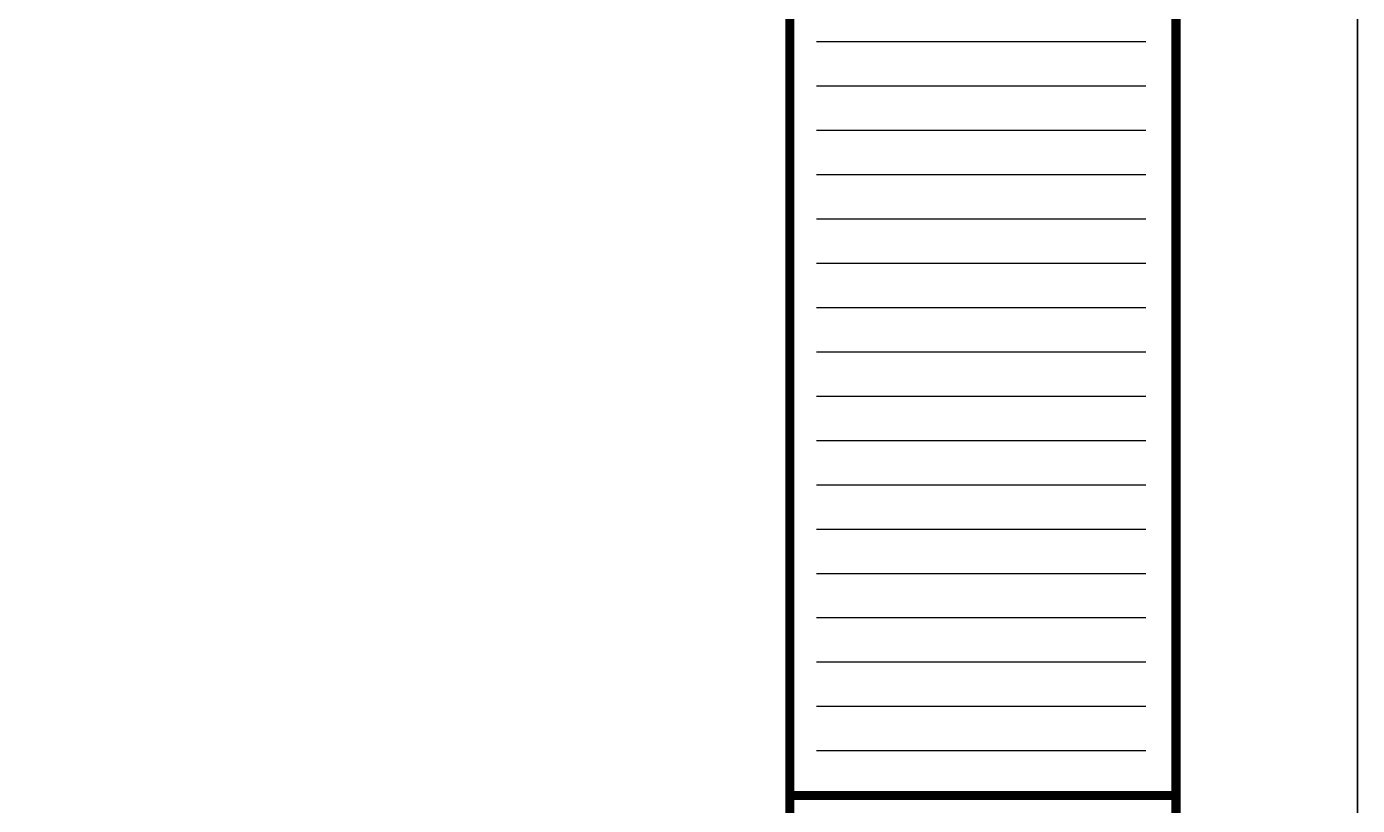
# Model space of a CAD drawing. Header units: millimetres. Extents: x 1073475 to 2890243, y -1340830 to -367733.
# Drawn here: x 2049734 to 2082883, y -405964 to -386563 of the extents above; entities that cross this region are included whole.
import ezdxf
from ezdxf.enums import TextEntityAlignment as Align

# ---------------------------------------------------------------- set-up
doc = ezdxf.new("R2010")
doc.units = ezdxf.units.MM
doc.header["$LTSCALE"] = 50
for name, color, linetype in [('11', 11, 'Continuous'), ('4', 4, 'Continuous'), ('TEX', 3, 'Continuous'), ('TEXT', 3, 'Continuous')]:
    doc.layers.add(name, color=color, linetype=linetype)
doc.styles.add('RXHG', font='arial.ttf')

# ---------------------------------------------------------------- blocks, each defined once
blk = doc.blocks.new('dbox')
at = {"layer": '11'}
blk.add_line((81088, 57600), (81088, 1800), dxfattribs=at)
at = {"layer": '11', "const_width": 150}
blk.add_lwpolyline([(81088, 1800), (4288, 1800), (4288, 57600), (81088, 57600)], close=True, dxfattribs=at)
for points in [[(74675, 57600), (74675, 1800)], [(81088, 34076), (74675, 34076)]]:
    blk.add_lwpolyline(points, dxfattribs=at)
at = {"layer": '4'}
for p, q in [((80586, 46592), (75119, 46592)), ((80586, 45856), (75119, 45856)), ((80586, 45120), (75119, 45120)), ((80586, 44384), (75119, 44384)), ((80586, 43648), (75119, 43648)), ((80586, 42912), (75119, 42912)), ((80586, 42176), (75119, 42176)), ((80586, 41440), (75119, 41440)), ((80586, 40704), (75119, 40704)), ((80586, 39968), (75119, 39968)), ((80586, 39232), (75119, 39232)), ((80586, 38497), (75119, 38497)), ((80586, 37761), (75119, 37761)), ((80586, 37025), (75119, 37025)), ((80586, 36289), (75119, 36289)), ((80586, 35553), (75119, 35553)), ((80586, 34817), (75119, 34817))]:
    blk.add_line(p, q, dxfattribs=at)
at = {"layer": 'TEXT', "color": 7}
for p, q in [((0, 0), (0, 59400)), ((84100, 59400), (84100, 0))]:
    blk.add_line(p, q, dxfattribs=at)
at = {"layer": 'TEX', "color": 6, "linetype": 'Continuous', "style": 'RXHG', "width": 1}
for tag, p in [('일자', (76628, 15972)), ('축척', (76628, 13925)), ('설계번호', (76684, 12170))]:
    blk.add_attdef(tag, p, '', height=300, dxfattribs=at)
at = {"layer": 'TEX', "color": 7, "linetype": 'Continuous', "style": 'RXHG', "width": 1}
blk.add_attdef('파일명', (81840, 4453), '', height=300, rotation=90, dxfattribs=at)
at = {"layer": 'TEX', "linetype": 'Continuous', "style": 'RXHG', "width": 1}
for tag, p in [('도면명-1', (77799, 3389)), ('도면명-2', (77799, 2662))]:
    blk.add_attdef(tag, text='', height=400, dxfattribs=at).set_placement(p, align=Align.CENTER)

msp = doc.modelspace()

# ---------------------------------------------------------------- block references
at = {"xscale": 1.5, "yscale": 1.5, "zscale": 1.5}
for p in [(1956732.7, -456833.1), (2082882.7, -456833.1)]:
    msp.add_blockref('dbox', p, dxfattribs=at)

doc.saveas('drawing.dxf')
